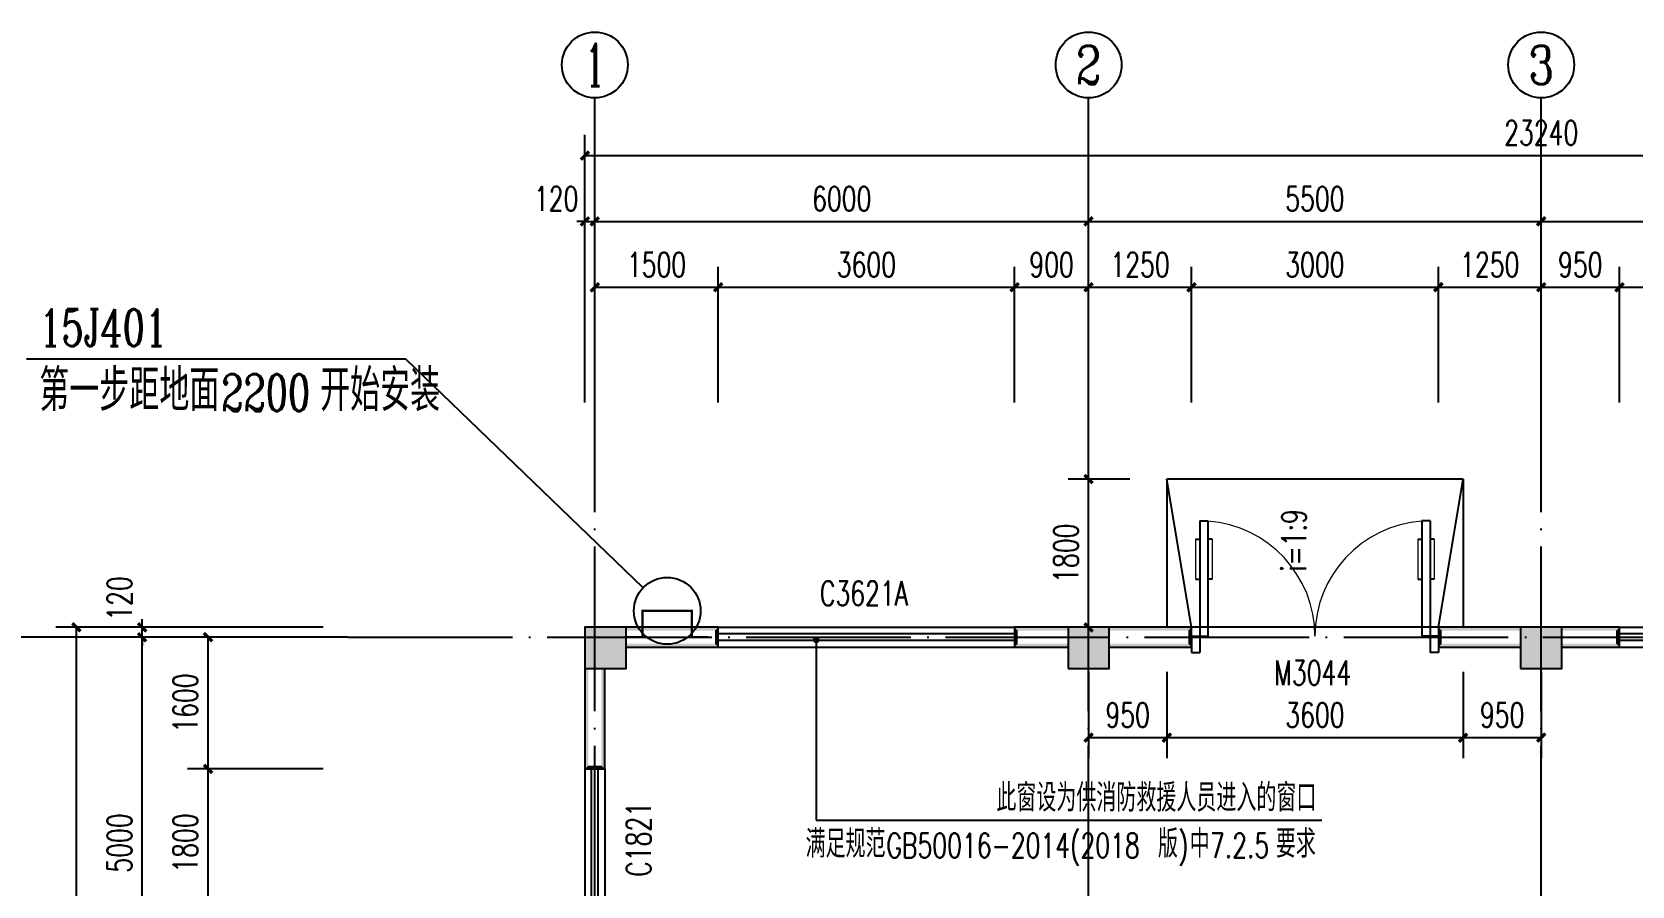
# Model space of a CAD drawing. Extents: x 1885024 to 2490229, y 18495599 to 18794495.
# Drawn here: x 2441440 to 2460882, y 18685860 to 18696231 of the extents above; entities that cross this region are included whole.
import ezdxf
from ezdxf.enums import TextEntityAlignment as Align

# ---------------------------------------------------------------- set-up
doc = ezdxf.new("R2010")
doc.units = 0
doc.header["$LTSCALE"] = 1000
doc.header["$MEASUREMENT"] = 0
doc.linetypes.add('DOTE', pattern=[2.4200000000000004, 2, -0.2, 0.02, -0.2])
doc.layers.get('Defpoints').update_dxf_attribs({"color": 250})
for name, color, linetype in [('AXIS_TEXT', 7, 'Continuous'), ('AXIS_外部', 171, 'Continuous'), ('COLUMN', 2, 'Continuous'), ('DIM_IDEN', 171, 'Continuous'), ('DIM_LEAD', 145, 'Continuous'), ('DIM_SYMB', 165, 'Continuous'), ('DOTE', 1, 'DOTE'), ('GROUND', 150, 'Continuous'), ('PUB_DIM', 161, 'Continuous'), ('PUB_HATCH', 8, 'Continuous'), ('PUB_TEXT', 7, 'Continuous'), ('PUB_WALL', 9, 'Continuous'), ('WALL', 9, 'Continuous'), ('WINDOW', 140, 'Continuous'), ('WINDOW_TEXT', 7, 'Continuous')]:
    doc.layers.add(name, color=color, linetype=linetype)
doc.styles.add('_TCH_AXIS', font='COMPLEX', dxfattribs={"bigfont": 'GBCBIG'})
doc.styles.add('_TCH_DIM', font='SIMPLEX', dxfattribs={"bigfont": 'GBCBIG'})
doc.styles.add('_TCH_DIM_T3', font='SIMPLEX', dxfattribs={"width": 0.7058823529411765, "bigfont": 'GBCBIG'})
doc.styles.add('_TCH_LABEL', font='COMPLEX', dxfattribs={"bigfont": 'GBCBIG'})
doc.styles.add('_TCH_WINDOW', font='SIMPLEX', dxfattribs={"height": 3.5, "bigfont": 'GBCBIG'})
doc.styles.add('COMPLEX', font='COMPLEX')
doc.dimstyles.new('_TCH_ARCH&&100', dxfattribs={"dimtxt": 297.5, "dimasz": 100, "dimexe": 250, "dimexo": 300, "dimgap": 126.25, "dimtad": 1, "dimdec": 0, "dimzin": 0, "dimdsep": 46, "dimtxsty": '_TCH_DIM_T3', "dimblk": 'ARCHTICK', "dimcen": 0.09, "dimclrt": 7, "dimazin": 2, "dimtfac": 1, "dimtdec": 0, "dimtix": 1, "dimtmove": 2, "dimatfit": 3, "dimfxl": 0, "dimtolj": 1, "dimtzin": 0, "dimarcsym": 0})

# ---------------------------------------------------------------- blocks, each defined once
blk = doc.blocks.new('_ArchTick')
at = {"color": 0, "linetype": 'ByBlock', "const_width": 0.4}
blk.add_lwpolyline([(-0.5, -0.5), (0.5, 0.5)], dxfattribs=at)
blk = doc.blocks.new('*D62')
at = {"layer": 'Defpoints', "color": 0}
for p in [(2458829.309805613, 18688761.18195011), (2459779.309796551, 18688761.18195011), (2459779.309796551, 18687661.18195011)]:
    blk.add_point(p, dxfattribs=at)
at = {"layer": 'PUB_DIM', "color": 0, "lineweight": -2}
for p, q in [((2458829.309805613, 18688461.18195011), (2458829.309805613, 18687411.18195011)), ((2459779.309796551, 18688461.18195011), (2459779.309796551, 18687411.18195011)), ((2458829.309805613, 18687661.18195011), (2459779.309796551, 18687661.18195011))]:
    blk.add_line(p, q, dxfattribs=at)
at = {"layer": 'PUB_DIM', "color": 0, "lineweight": -2, "xscale": 100, "yscale": 100, "zscale": 100, "rotation": 180}
blk.add_blockref('_ArchTick', (2458829.309805613, 18687661.18195011), dxfattribs=at)
at = {"layer": 'PUB_DIM', "color": 0, "lineweight": -2, "xscale": 100, "yscale": 100, "zscale": 100}
blk.add_blockref('_ArchTick', (2459779.309796551, 18687661.18195011), dxfattribs=at)
at = {"layer": 'PUB_DIM', "color": 7, "insert": (2459304.309801082, 18687936.18195011), "char_height": 297.5, "attachment_point": 5, "style": '_TCH_DIM_T3'}
blk.add_mtext('\\A1;950', dxfattribs=at)
blk = doc.blocks.new('*D63')
at = {"layer": 'Defpoints', "color": 0}
for p in [(2455229.309787489, 18688761.18195011), (2458829.309805613, 18688761.18195011), (2458829.309805613, 18687661.18195011)]:
    blk.add_point(p, dxfattribs=at)
at = {"layer": 'PUB_DIM', "color": 0, "lineweight": -2}
for p, q in [((2455229.309787489, 18688461.18195011), (2455229.309787489, 18687411.18195011)), ((2458829.309805613, 18688461.18195011), (2458829.309805613, 18687411.18195011)), ((2455229.309787489, 18687661.18195011), (2458829.309805613, 18687661.18195011))]:
    blk.add_line(p, q, dxfattribs=at)
at = {"layer": 'PUB_DIM', "color": 0, "lineweight": -2, "xscale": 100, "yscale": 100, "zscale": 100, "rotation": 180}
blk.add_blockref('_ArchTick', (2455229.309787489, 18687661.18195011), dxfattribs=at)
at = {"layer": 'PUB_DIM', "color": 0, "lineweight": -2, "xscale": 100, "yscale": 100, "zscale": 100}
blk.add_blockref('_ArchTick', (2458829.309805613, 18687661.18195011), dxfattribs=at)
at = {"layer": 'PUB_DIM', "color": 7, "insert": (2457029.309796551, 18687936.18195011), "char_height": 297.5, "attachment_point": 5, "style": '_TCH_DIM_T3'}
blk.add_mtext('\\A1;3600', dxfattribs=at)
blk = doc.blocks.new('*D64')
at = {"layer": 'Defpoints', "color": 0}
for p in [(2454279.309796551, 18688761.18195011), (2455229.309787489, 18688761.18195011), (2455229.309787489, 18687661.18195011)]:
    blk.add_point(p, dxfattribs=at)
at = {"layer": 'PUB_DIM', "color": 0, "lineweight": -2}
for p, q in [((2454279.309796551, 18688461.18195011), (2454279.309796551, 18687411.18195011)), ((2455229.309787489, 18688461.18195011), (2455229.309787489, 18687411.18195011)), ((2454279.309796551, 18687661.18195011), (2455229.309787489, 18687661.18195011))]:
    blk.add_line(p, q, dxfattribs=at)
at = {"layer": 'PUB_DIM', "color": 0, "lineweight": -2, "xscale": 100, "yscale": 100, "zscale": 100, "rotation": 180}
blk.add_blockref('_ArchTick', (2454279.309796551, 18687661.18195011), dxfattribs=at)
at = {"layer": 'PUB_DIM', "color": 0, "lineweight": -2, "xscale": 100, "yscale": 100, "zscale": 100}
blk.add_blockref('_ArchTick', (2455229.309787489, 18687661.18195011), dxfattribs=at)
at = {"layer": 'PUB_DIM', "color": 7, "insert": (2454754.30979202, 18687936.18195011), "char_height": 297.5, "attachment_point": 5, "style": '_TCH_DIM_T3'}
blk.add_mtext('\\A1;950', dxfattribs=at)
blk = doc.blocks.new('*D69')
at = {"layer": 'Defpoints', "color": 0}
for p in [(2454279.309796551, 18690801.18194347), (2455079.309796551, 18690801.18194347), (2455079.309796551, 18689001.18194487)]:
    blk.add_point(p, dxfattribs=at)
at = {"layer": 'PUB_DIM', "color": 0, "lineweight": -2}
for p, q in [((2454779.309796551, 18690801.18194347), (2454029.309796551, 18690801.18194347)), ((2454279.309796551, 18689001.18194487), (2454279.309796551, 18690801.18194347)), ((2454779.309796551, 18689001.18194487), (2454029.309796551, 18689001.18194487))]:
    blk.add_line(p, q, dxfattribs=at)
at = {"layer": 'PUB_DIM', "color": 0, "lineweight": -2, "xscale": 100, "yscale": 100, "zscale": 100}
for p, rotation in [((2454279.309796551, 18690801.18194347), 90), ((2454279.309796551, 18689001.18194487), 270)]:
    blk.add_blockref('_ArchTick', p, dxfattribs=dict(at, rotation=rotation))
at = {"layer": 'PUB_DIM', "color": 7, "insert": (2454004.309796548, 18689901.18194417), "char_height": 297.5, "attachment_point": 5, "rotation": 90, "style": '_TCH_DIM_T3'}
blk.add_mtext('\\A1;1800', dxfattribs=at)
blk = doc.blocks.new('*D83')
at = {"layer": 'Defpoints', "color": 0}
for p in [(2443579.309796551, 18688881.18194378), (2445279.309796553, 18688881.18194378), (2445279.309796553, 18687281.1819535)]:
    blk.add_point(p, dxfattribs=at)
at = {"layer": 'PUB_DIM', "color": 0, "lineweight": -2}
for p, q in [((2444979.309796553, 18688881.18194378), (2443329.309796551, 18688881.18194378)), ((2443579.309796551, 18687281.1819535), (2443579.309796551, 18688881.18194378)), ((2444979.309796553, 18687281.1819535), (2443329.309796551, 18687281.1819535))]:
    blk.add_line(p, q, dxfattribs=at)
at = {"layer": 'PUB_DIM', "color": 0, "lineweight": -2, "xscale": 100, "yscale": 100, "zscale": 100}
for p, rotation in [((2443579.309796551, 18688881.18194378), 90), ((2443579.309796551, 18687281.1819535), 270)]:
    blk.add_blockref('_ArchTick', p, dxfattribs=dict(at, rotation=rotation))
at = {"layer": 'PUB_DIM', "color": 7, "insert": (2443304.309796548, 18688081.18194864), "char_height": 297.5, "attachment_point": 5, "rotation": 90, "style": '_TCH_DIM_T3'}
blk.add_mtext('\\A1;1600', dxfattribs=at)
blk = doc.blocks.new('*D84')
at = {"layer": 'Defpoints', "color": 0}
for p in [(2443579.309796551, 18687281.1819535), (2445279.309796553, 18687281.1819535), (2445279.309796553, 18685481.1819535)]:
    blk.add_point(p, dxfattribs=at)
at = {"layer": 'PUB_DIM', "color": 0, "lineweight": -2}
for p, q in [((2444979.309796553, 18687281.1819535), (2443329.309796551, 18687281.1819535)), ((2443579.309796551, 18685481.1819535), (2443579.309796551, 18687281.1819535)), ((2444979.309796553, 18685481.1819535), (2443329.309796551, 18685481.1819535))]:
    blk.add_line(p, q, dxfattribs=at)
at = {"layer": 'PUB_DIM', "color": 0, "lineweight": -2, "xscale": 100, "yscale": 100, "zscale": 100}
for p, rotation in [((2443579.309796551, 18687281.1819535), 90), ((2443579.309796551, 18685481.1819535), 270)]:
    blk.add_blockref('_ArchTick', p, dxfattribs=dict(at, rotation=rotation))
at = {"layer": 'PUB_DIM', "color": 7, "insert": (2443304.309796548, 18686381.1819535), "char_height": 297.5, "attachment_point": 5, "rotation": 90, "style": '_TCH_DIM_T3'}
blk.add_mtext('\\A1;1800', dxfattribs=at)
blk = doc.blocks.new('*D93')
at = {"layer": 'Defpoints', "color": 0}
for p in [(2464329.309796553, 18693131.18194377), (2460729.309796549, 18691431.18194377), (2464329.309796553, 18691431.18194377)]:
    blk.add_point(p, dxfattribs=at)
at = {"layer": 'PUB_DIM', "color": 0, "lineweight": -2}
for p, q in [((2460729.309796549, 18691731.18194377), (2460729.309796549, 18693381.18194377)), ((2464329.309796553, 18691731.18194377), (2464329.309796553, 18693381.18194377)), ((2460729.309796549, 18693131.18194377), (2464329.309796553, 18693131.18194377))]:
    blk.add_line(p, q, dxfattribs=at)
at = {"layer": 'PUB_DIM', "color": 0, "lineweight": -2, "xscale": 100, "yscale": 100, "zscale": 100, "rotation": 180}
blk.add_blockref('_ArchTick', (2460729.309796549, 18693131.18194377), dxfattribs=at)
at = {"layer": 'PUB_DIM', "color": 0, "lineweight": -2, "xscale": 100, "yscale": 100, "zscale": 100}
blk.add_blockref('_ArchTick', (2464329.309796553, 18693131.18194377), dxfattribs=at)
at = {"layer": 'PUB_DIM', "color": 7, "insert": (2462529.309796551, 18693406.18194377), "char_height": 297.5, "attachment_point": 5, "style": '_TCH_DIM_T3'}
blk.add_mtext('\\A1;3600', dxfattribs=at)
blk = doc.blocks.new('*D94')
at = {"layer": 'Defpoints', "color": 0}
for p in [(2460729.309796549, 18693131.18194377), (2459779.309796551, 18691431.18194377), (2460729.309796549, 18691431.18194377)]:
    blk.add_point(p, dxfattribs=at)
at = {"layer": 'PUB_DIM', "color": 0, "lineweight": -2}
for p, q in [((2459779.309796551, 18691731.18194377), (2459779.309796551, 18693381.18194377)), ((2460729.309796549, 18691731.18194377), (2460729.309796549, 18693381.18194377)), ((2459779.309796551, 18693131.18194377), (2460729.309796549, 18693131.18194377))]:
    blk.add_line(p, q, dxfattribs=at)
at = {"layer": 'PUB_DIM', "color": 0, "lineweight": -2, "xscale": 100, "yscale": 100, "zscale": 100, "rotation": 180}
blk.add_blockref('_ArchTick', (2459779.309796551, 18693131.18194377), dxfattribs=at)
at = {"layer": 'PUB_DIM', "color": 0, "lineweight": -2, "xscale": 100, "yscale": 100, "zscale": 100}
blk.add_blockref('_ArchTick', (2460729.309796549, 18693131.18194377), dxfattribs=at)
at = {"layer": 'PUB_DIM', "color": 7, "insert": (2460254.30979655, 18693406.18194377), "char_height": 297.5, "attachment_point": 5, "style": '_TCH_DIM_T3'}
blk.add_mtext('\\A1;950', dxfattribs=at)
blk = doc.blocks.new('*D95')
at = {"layer": 'Defpoints', "color": 0}
for p in [(2459779.309796551, 18693131.18194377), (2458529.30978623, 18691431.18194377), (2459779.309796551, 18691431.18194377)]:
    blk.add_point(p, dxfattribs=at)
at = {"layer": 'PUB_DIM', "color": 0, "lineweight": -2}
for p, q in [((2458529.30978623, 18691731.18194377), (2458529.30978623, 18693381.18194377)), ((2459779.309796551, 18691731.18194377), (2459779.309796551, 18693381.18194377)), ((2458529.30978623, 18693131.18194377), (2459779.309796551, 18693131.18194377))]:
    blk.add_line(p, q, dxfattribs=at)
at = {"layer": 'PUB_DIM', "color": 0, "lineweight": -2, "xscale": 100, "yscale": 100, "zscale": 100, "rotation": 180}
blk.add_blockref('_ArchTick', (2458529.30978623, 18693131.18194377), dxfattribs=at)
at = {"layer": 'PUB_DIM', "color": 0, "lineweight": -2, "xscale": 100, "yscale": 100, "zscale": 100}
blk.add_blockref('_ArchTick', (2459779.309796551, 18693131.18194377), dxfattribs=at)
at = {"layer": 'PUB_DIM', "color": 7, "insert": (2459154.309791391, 18693406.18194377), "char_height": 297.5, "attachment_point": 5, "style": '_TCH_DIM_T3'}
blk.add_mtext('\\A1;1250', dxfattribs=at)
blk = doc.blocks.new('*D96')
at = {"layer": 'Defpoints', "color": 0}
for p in [(2458529.30978623, 18693131.18194377), (2455529.30978623, 18691431.18194377), (2458529.30978623, 18691431.18194377)]:
    blk.add_point(p, dxfattribs=at)
at = {"layer": 'PUB_DIM', "color": 0, "lineweight": -2}
for p, q in [((2455529.30978623, 18691731.18194377), (2455529.30978623, 18693381.18194377)), ((2458529.30978623, 18691731.18194377), (2458529.30978623, 18693381.18194377)), ((2455529.30978623, 18693131.18194377), (2458529.30978623, 18693131.18194377))]:
    blk.add_line(p, q, dxfattribs=at)
at = {"layer": 'PUB_DIM', "color": 0, "lineweight": -2, "xscale": 100, "yscale": 100, "zscale": 100, "rotation": 180}
blk.add_blockref('_ArchTick', (2455529.30978623, 18693131.18194377), dxfattribs=at)
at = {"layer": 'PUB_DIM', "color": 0, "lineweight": -2, "xscale": 100, "yscale": 100, "zscale": 100}
blk.add_blockref('_ArchTick', (2458529.30978623, 18693131.18194377), dxfattribs=at)
at = {"layer": 'PUB_DIM', "color": 7, "insert": (2457029.30978623, 18693406.18194377), "char_height": 297.5, "attachment_point": 5, "style": '_TCH_DIM_T3'}
blk.add_mtext('\\A1;3000', dxfattribs=at)
blk = doc.blocks.new('*D97')
at = {"layer": 'Defpoints', "color": 0}
for p in [(2455529.30978623, 18693131.18194377), (2454279.309796551, 18691431.18194377), (2455529.30978623, 18691431.18194377)]:
    blk.add_point(p, dxfattribs=at)
at = {"layer": 'PUB_DIM', "color": 0, "lineweight": -2}
for p, q in [((2454279.309796551, 18691731.18194377), (2454279.309796551, 18693381.18194377)), ((2455529.30978623, 18691731.18194377), (2455529.30978623, 18693381.18194377)), ((2454279.309796551, 18693131.18194377), (2455529.30978623, 18693131.18194377))]:
    blk.add_line(p, q, dxfattribs=at)
at = {"layer": 'PUB_DIM', "color": 0, "lineweight": -2, "xscale": 100, "yscale": 100, "zscale": 100, "rotation": 180}
blk.add_blockref('_ArchTick', (2454279.309796551, 18693131.18194377), dxfattribs=at)
at = {"layer": 'PUB_DIM', "color": 0, "lineweight": -2, "xscale": 100, "yscale": 100, "zscale": 100}
blk.add_blockref('_ArchTick', (2455529.30978623, 18693131.18194377), dxfattribs=at)
at = {"layer": 'PUB_DIM', "color": 7, "insert": (2454904.309791391, 18693406.18194377), "char_height": 297.5, "attachment_point": 5, "style": '_TCH_DIM_T3'}
blk.add_mtext('\\A1;1250', dxfattribs=at)
blk = doc.blocks.new('*D98')
at = {"layer": 'Defpoints', "color": 0}
for p in [(2454279.309796551, 18693131.18194377), (2453379.309796555, 18691431.18194377), (2454279.309796551, 18691431.18194377)]:
    blk.add_point(p, dxfattribs=at)
at = {"layer": 'PUB_DIM', "color": 0, "lineweight": -2}
for p, q in [((2453379.309796555, 18691731.18194377), (2453379.309796555, 18693381.18194377)), ((2454279.309796551, 18691731.18194377), (2454279.309796551, 18693381.18194377)), ((2453379.309796555, 18693131.18194377), (2454279.309796551, 18693131.18194377))]:
    blk.add_line(p, q, dxfattribs=at)
at = {"layer": 'PUB_DIM', "color": 0, "lineweight": -2, "xscale": 100, "yscale": 100, "zscale": 100, "rotation": 180}
blk.add_blockref('_ArchTick', (2453379.309796555, 18693131.18194377), dxfattribs=at)
at = {"layer": 'PUB_DIM', "color": 0, "lineweight": -2, "xscale": 100, "yscale": 100, "zscale": 100}
blk.add_blockref('_ArchTick', (2454279.309796551, 18693131.18194377), dxfattribs=at)
at = {"layer": 'PUB_DIM', "color": 7, "insert": (2453829.309796553, 18693406.18194377), "char_height": 297.5, "attachment_point": 5, "style": '_TCH_DIM_T3'}
blk.add_mtext('\\A1;900', dxfattribs=at)
blk = doc.blocks.new('*D99')
at = {"layer": 'Defpoints', "color": 0}
for p in [(2453379.309796555, 18693131.18194377), (2449779.309796551, 18691431.18194377), (2453379.309796555, 18691431.18194377)]:
    blk.add_point(p, dxfattribs=at)
at = {"layer": 'PUB_DIM', "color": 0, "lineweight": -2}
for p, q in [((2449779.309796551, 18691731.18194377), (2449779.309796551, 18693381.18194377)), ((2453379.309796555, 18691731.18194377), (2453379.309796555, 18693381.18194377)), ((2449779.309796551, 18693131.18194377), (2453379.309796555, 18693131.18194377))]:
    blk.add_line(p, q, dxfattribs=at)
at = {"layer": 'PUB_DIM', "color": 0, "lineweight": -2, "xscale": 100, "yscale": 100, "zscale": 100, "rotation": 180}
blk.add_blockref('_ArchTick', (2449779.309796551, 18693131.18194377), dxfattribs=at)
at = {"layer": 'PUB_DIM', "color": 0, "lineweight": -2, "xscale": 100, "yscale": 100, "zscale": 100}
blk.add_blockref('_ArchTick', (2453379.309796555, 18693131.18194377), dxfattribs=at)
at = {"layer": 'PUB_DIM', "color": 7, "insert": (2451579.309796553, 18693406.18194377), "char_height": 297.5, "attachment_point": 5, "style": '_TCH_DIM_T3'}
blk.add_mtext('\\A1;3600', dxfattribs=at)
blk = doc.blocks.new('*D100')
at = {"layer": 'Defpoints', "color": 0}
for p in [(2449779.309796551, 18693131.18194377), (2448279.309796552, 18691431.18194377), (2449779.309796551, 18691431.18194377)]:
    blk.add_point(p, dxfattribs=at)
at = {"layer": 'PUB_DIM', "color": 0, "lineweight": -2}
for p, q in [((2448279.309796552, 18691731.18194377), (2448279.309796552, 18693381.18194377)), ((2449779.309796551, 18691731.18194377), (2449779.309796551, 18693381.18194377)), ((2448279.309796552, 18693131.18194377), (2449779.309796551, 18693131.18194377))]:
    blk.add_line(p, q, dxfattribs=at)
at = {"layer": 'PUB_DIM', "color": 0, "lineweight": -2, "xscale": 100, "yscale": 100, "zscale": 100, "rotation": 180}
blk.add_blockref('_ArchTick', (2448279.309796552, 18693131.18194377), dxfattribs=at)
at = {"layer": 'PUB_DIM', "color": 0, "lineweight": -2, "xscale": 100, "yscale": 100, "zscale": 100}
blk.add_blockref('_ArchTick', (2449779.309796551, 18693131.18194377), dxfattribs=at)
at = {"layer": 'PUB_DIM', "color": 7, "insert": (2449029.309796551, 18693406.18194377), "char_height": 297.5, "attachment_point": 5, "style": '_TCH_DIM_T3'}
blk.add_mtext('\\A1;1500', dxfattribs=at)
blk = doc.blocks.new('*D166')
at = {"layer": 'AXIS_外部', "color": 0, "lineweight": -2}
for p, q in [((2444979.309796551, 18688881.18194378), (2442529.309796551, 18688881.18194378)), ((2442779.309796551, 18683881.18194378), (2442779.309796551, 18688881.18194378)), ((2444979.309796551, 18683881.18194378), (2442529.309796551, 18683881.18194378))]:
    blk.add_line(p, q, dxfattribs=at)
at = {"layer": 'Defpoints', "color": 0}
for p in [(2442779.309796551, 18688881.18194378), (2445279.309796551, 18688881.18194378), (2445279.309796551, 18683881.18194378)]:
    blk.add_point(p, dxfattribs=at)
at = {"layer": 'AXIS_外部', "color": 0, "lineweight": -2, "xscale": 100, "yscale": 100, "zscale": 100}
for p, rotation in [((2442779.309796551, 18688881.18194378), 90), ((2442779.309796551, 18683881.18194378), 270)]:
    blk.add_blockref('_ArchTick', p, dxfattribs=dict(at, rotation=rotation))
at = {"layer": 'AXIS_外部', "color": 7, "insert": (2442504.309796548, 18686381.18194378), "char_height": 297.5, "attachment_point": 5, "rotation": 90, "style": '_TCH_DIM_T3'}
blk.add_mtext('\\A1;5000', dxfattribs=at)
blk = doc.blocks.new('*D167')
at = {"layer": 'AXIS_外部', "color": 0, "lineweight": -2}
for p, q in [((2442779.309796551, 18689001.18194373), (2442779.309796551, 18689101.18194373)), ((2444979.309796551, 18689001.18194373), (2442529.309796551, 18689001.18194373)), ((2442779.309796551, 18688881.18194378), (2442779.309796551, 18689001.18194373)), ((2444979.309796551, 18688881.18194378), (2442529.309796551, 18688881.18194378)), ((2442779.309796551, 18688881.18194378), (2442779.309796551, 18688781.18194378))]:
    blk.add_line(p, q, dxfattribs=at)
at = {"layer": 'Defpoints', "color": 0}
for p in [(2442779.309796551, 18689001.18194373), (2445279.309796551, 18689001.18194373), (2445279.309796551, 18688881.18194378)]:
    blk.add_point(p, dxfattribs=at)
at = {"layer": 'AXIS_外部', "color": 0, "lineweight": -2, "xscale": 100, "yscale": 100, "zscale": 100}
for p, rotation in [((2442779.309796551, 18689001.18194373), 270), ((2442779.309796551, 18688881.18194378), 90)]:
    blk.add_blockref('_ArchTick', p, dxfattribs=dict(at, rotation=rotation))
at = {"layer": 'AXIS_外部', "color": 7, "insert": (2442504.309796551, 18689351.18194373), "char_height": 297.5, "attachment_point": 5, "rotation": 90, "style": '_TCH_DIM_T3'}
blk.add_mtext('\\A1;120', dxfattribs=at)
blk = doc.blocks.new('*D168')
at = {"layer": 'AXIS_外部', "color": 0, "lineweight": -2}
for p, q in [((2444979.309796551, 18689001.18194378), (2441729.309796551, 18689001.18194378)), ((2441979.309796551, 18678761.18194378), (2441979.309796551, 18689001.18194378)), ((2444979.309796551, 18678761.18194378), (2441729.309796551, 18678761.18194378))]:
    blk.add_line(p, q, dxfattribs=at)
at = {"layer": 'Defpoints', "color": 0}
for p in [(2441979.309796551, 18689001.18194378), (2445279.309796551, 18689001.18194378), (2445279.309796551, 18678761.18194378)]:
    blk.add_point(p, dxfattribs=at)
at = {"layer": 'AXIS_外部', "color": 0, "lineweight": -2, "xscale": 100, "yscale": 100, "zscale": 100}
for p, rotation in [((2441979.309796551, 18689001.18194378), 90), ((2441979.309796551, 18678761.18194378), 270)]:
    blk.add_blockref('_ArchTick', p, dxfattribs=dict(at, rotation=rotation))
at = {"layer": 'AXIS_外部', "color": 7, "insert": (2441704.309796548, 18683881.18194378), "char_height": 297.5, "attachment_point": 5, "rotation": 90, "style": '_TCH_DIM_T3'}
blk.add_mtext('\\A1;10240', dxfattribs=at)
blk = doc.blocks.new('*D176')
at = {"layer": 'AXIS_外部', "color": 0, "lineweight": -2}
for p, q in [((2448159.309796551, 18691731.18194378), (2448159.309796551, 18694181.18194378)), ((2448279.309796551, 18691731.18194378), (2448279.309796551, 18694181.18194378)), ((2448159.309796551, 18693931.18194378), (2448059.309796551, 18693931.18194378)), ((2448159.309796551, 18693931.18194378), (2448279.309796551, 18693931.18194378)), ((2448279.309796551, 18693931.18194378), (2448379.309796551, 18693931.18194378))]:
    blk.add_line(p, q, dxfattribs=at)
at = {"layer": 'Defpoints', "color": 0}
for p in [(2448279.309796551, 18693931.18194378), (2448159.309796551, 18691431.18194378), (2448279.309796551, 18691431.18194378)]:
    blk.add_point(p, dxfattribs=at)
at = {"layer": 'AXIS_外部', "color": 0, "lineweight": -2, "xscale": 100, "yscale": 100, "zscale": 100}
blk.add_blockref('_ArchTick', (2448159.309796551, 18693931.18194378), dxfattribs=at)
at = {"layer": 'AXIS_外部', "color": 0, "lineweight": -2, "xscale": 100, "yscale": 100, "zscale": 100, "rotation": 180}
blk.add_blockref('_ArchTick', (2448279.309796551, 18693931.18194378), dxfattribs=at)
at = {"layer": 'AXIS_外部', "color": 7, "insert": (2447809.309796551, 18694206.18194378), "char_height": 297.5, "attachment_point": 5, "style": '_TCH_DIM_T3'}
blk.add_mtext('\\A1;120', dxfattribs=at)
blk = doc.blocks.new('*D177')
at = {"layer": 'AXIS_外部', "color": 0, "lineweight": -2}
for p, q in [((2448279.309796551, 18691731.18194378), (2448279.309796551, 18694181.18194378)), ((2454279.309796551, 18691731.18194378), (2454279.309796551, 18694181.18194378)), ((2448279.309796551, 18693931.18194378), (2454279.309796551, 18693931.18194378))]:
    blk.add_line(p, q, dxfattribs=at)
at = {"layer": 'Defpoints', "color": 0}
for p in [(2454279.309796551, 18693931.18194378), (2448279.309796551, 18691431.18194378), (2454279.309796551, 18691431.18194378)]:
    blk.add_point(p, dxfattribs=at)
at = {"layer": 'AXIS_外部', "color": 0, "lineweight": -2, "xscale": 100, "yscale": 100, "zscale": 100, "rotation": 180}
blk.add_blockref('_ArchTick', (2448279.309796551, 18693931.18194378), dxfattribs=at)
at = {"layer": 'AXIS_外部', "color": 0, "lineweight": -2, "xscale": 100, "yscale": 100, "zscale": 100}
blk.add_blockref('_ArchTick', (2454279.309796551, 18693931.18194378), dxfattribs=at)
at = {"layer": 'AXIS_外部', "color": 7, "insert": (2451279.309796551, 18694206.18194378), "char_height": 297.5, "attachment_point": 5, "style": '_TCH_DIM_T3'}
blk.add_mtext('\\A1;6000', dxfattribs=at)
blk = doc.blocks.new('*D178')
at = {"layer": 'AXIS_外部', "color": 0, "lineweight": -2}
for p, q in [((2454279.309796551, 18691731.18194378), (2454279.309796551, 18694181.18194378)), ((2459779.309796551, 18691731.18194378), (2459779.309796551, 18694181.18194378)), ((2454279.309796551, 18693931.18194378), (2459779.309796551, 18693931.18194378))]:
    blk.add_line(p, q, dxfattribs=at)
at = {"layer": 'Defpoints', "color": 0}
for p in [(2459779.309796551, 18693931.18194378), (2454279.309796551, 18691431.18194378), (2459779.309796551, 18691431.18194378)]:
    blk.add_point(p, dxfattribs=at)
at = {"layer": 'AXIS_外部', "color": 0, "lineweight": -2, "xscale": 100, "yscale": 100, "zscale": 100, "rotation": 180}
blk.add_blockref('_ArchTick', (2454279.309796551, 18693931.18194378), dxfattribs=at)
at = {"layer": 'AXIS_外部', "color": 0, "lineweight": -2, "xscale": 100, "yscale": 100, "zscale": 100}
blk.add_blockref('_ArchTick', (2459779.309796551, 18693931.18194378), dxfattribs=at)
at = {"layer": 'AXIS_外部', "color": 7, "insert": (2457029.309796551, 18694206.18194378), "char_height": 297.5, "attachment_point": 5, "style": '_TCH_DIM_T3'}
blk.add_mtext('\\A1;5500', dxfattribs=at)
blk = doc.blocks.new('*D179')
at = {"layer": 'AXIS_外部', "color": 0, "lineweight": -2}
for p, q in [((2459779.309796551, 18691731.18194378), (2459779.309796551, 18694181.18194378)), ((2465279.309796551, 18691731.18194378), (2465279.309796551, 18694181.18194378)), ((2459779.309796551, 18693931.18194378), (2465279.309796551, 18693931.18194378))]:
    blk.add_line(p, q, dxfattribs=at)
at = {"layer": 'Defpoints', "color": 0}
for p in [(2465279.309796551, 18693931.18194378), (2459779.309796551, 18691431.18194378), (2465279.309796551, 18691431.18194378)]:
    blk.add_point(p, dxfattribs=at)
at = {"layer": 'AXIS_外部', "color": 0, "lineweight": -2, "xscale": 100, "yscale": 100, "zscale": 100, "rotation": 180}
blk.add_blockref('_ArchTick', (2459779.309796551, 18693931.18194378), dxfattribs=at)
at = {"layer": 'AXIS_外部', "color": 0, "lineweight": -2, "xscale": 100, "yscale": 100, "zscale": 100}
blk.add_blockref('_ArchTick', (2465279.309796551, 18693931.18194378), dxfattribs=at)
at = {"layer": 'AXIS_外部', "color": 7, "insert": (2462529.309796551, 18694206.18194378), "char_height": 297.5, "attachment_point": 5, "style": '_TCH_DIM_T3'}
blk.add_mtext('\\A1;5500', dxfattribs=at)
blk = doc.blocks.new('*D182')
at = {"layer": 'AXIS_外部', "color": 0, "lineweight": -2}
for p, q in [((2448159.309796551, 18691731.18194378), (2448159.309796551, 18694981.18194378)), ((2471399.309796551, 18691731.18194378), (2471399.309796551, 18694981.18194378)), ((2448159.309796551, 18694731.18194378), (2471399.309796551, 18694731.18194378))]:
    blk.add_line(p, q, dxfattribs=at)
at = {"layer": 'Defpoints', "color": 0}
for p in [(2471399.309796551, 18694731.18194378), (2448159.309796551, 18691431.18194378), (2471399.309796551, 18691431.18194378)]:
    blk.add_point(p, dxfattribs=at)
at = {"layer": 'AXIS_外部', "color": 0, "lineweight": -2, "xscale": 100, "yscale": 100, "zscale": 100, "rotation": 180}
blk.add_blockref('_ArchTick', (2448159.309796551, 18694731.18194378), dxfattribs=at)
at = {"layer": 'AXIS_外部', "color": 0, "lineweight": -2, "xscale": 100, "yscale": 100, "zscale": 100}
blk.add_blockref('_ArchTick', (2471399.309796551, 18694731.18194378), dxfattribs=at)
at = {"layer": 'AXIS_外部', "color": 7, "insert": (2459779.309796551, 18695006.18194378), "char_height": 297.5, "attachment_point": 5, "style": '_TCH_DIM_T3'}
blk.add_mtext('\\A1;23240', dxfattribs=at)
blk = doc.blocks.new('$WINLIB2D$00000001')
for p, q in [((-0.5, 0.5), (0.5, 0.5)), ((-0.5, 0.5), (-0.4999999999999999, -0.5)), ((0.5, -0.5), (0.5, 0.5)), ((0.5, 0.1666666666666666), (-0.5, 0.1666666666666666)), ((0.5, -0.1666666666666667), (-0.5, -0.1666666666666667)), ((-0.4999999999999999, -0.5), (0.5, -0.5))]:
    blk.add_line(p, q)
blk = doc.blocks.new('$DorLib2D$00000011')
for p, q in [((-0.4666666602065375, 0.4708801651422996), (-0.46666666020654, -0.06245316819156697)), ((-0.4666666602065375, 0.4708801651422996), (-0.4333333268731733, 0.4708801651422999)), ((-0.4333333268731733, 0.4708801651422999), (-0.4333333268731709, 0.004213498475166344)), ((0.4333333397943598, 0.4708801651422999), (0.4333333397943574, 0.004213498475166344)), ((0.4666666731277241, 0.4708801651422996), (0.4333333397943598, 0.4708801651422999)), ((0.4666666731277241, 0.4708801651422996), (0.4666666731277265, -0.06245316819156697)), ((-0.4833333268732257, 0.3962051976975873), (-0.466666660206538, 0.3962051976975872)), ((-0.41666666020649, 0.3962051976975873), (-0.4333333268731729, 0.3962051976975873)), ((0.4166666731276766, 0.3962051976975873), (0.4333333397943595, 0.3962051976975873)), ((0.4833333397944098, 0.3962051976975873), (0.4666666731277244, 0.3962051976975872)), ((-0.4833333268732233, 0.2345635206386193), (-0.4666666602065386, 0.2345635206386192)), ((-0.41666666020649, 0.2345635206386193), (-0.4333333268731721, 0.2345635206386192)), ((0.4166666731276741, 0.2345635206386193), (0.4333333397943586, 0.2345635206386192)), ((0.4833333397944074, 0.2345635206386193), (0.4666666731277251, 0.2345635206386192)), ((-0.4999999935399067, 0.004213498475166344), (-0.4333333268731709, 0.004213498475166344)), ((-0.4999999935399042, 0.004213498475176044), (-0.4999999935399067, -0.06245316819156697)), ((0.5000000064610932, 0.004213498475166344), (0.4333333397943574, 0.004213498475166344)), ((0.5000000064610907, 0.004213498475176044), (0.5000000064610932, -0.06245316819156697)), ((-0.4999999935399067, -0.06245316819156697), (-0.46666666020654, -0.06245316819156697)), ((0.5000000064610932, -0.06245316819156697), (0.4666666731277265, -0.06245316819156697))]:
    blk.add_line(p, q)
at = {"lineweight": 13}
for p, q in [((-0.4833333268732257, 0.3962051976975873), (-0.4833333268732233, 0.2345635206386193)), ((-0.41666666020649, 0.3962051976975873), (-0.41666666020649, 0.2345635206386193)), ((0.4166666731276766, 0.3962051976975873), (0.4166666731276741, 0.2345635206386193)), ((0.4833333397944098, 0.3962051976975873), (0.4833333397944074, 0.2345635206386193))]:
    blk.add_line(p, q, dxfattribs=at)
for centre, start, end in [((-0.46666666020654, 0.004213498475166344), 0, 85.90395624184767), ((0.4666666731277265, 0.004213498475166344), 94.09604375815232, 180)]:
    blk.add_arc(centre, 0.4666666666671332, start, end, dxfattribs=at)
blk = doc.blocks.new('_AXISO')
blk.add_circle((0, 0), 0.5)
at = {"layer": 'AXIS_TEXT', "style": 'COMPLEX', "width": 1.041666666666667}
blk.add_attdef('A', text='', height=0.56, dxfattribs=at).set_placement((-0.25, -0.28), (0.25, -0.28), align=Align.FIT)
blk = doc.blocks.new('_FZH')
blk.add_lwpolyline([(-0.5, -0.5), (0.5, -0.5), (0.5, 0.5), (-0.5, 0.5)], close=True)
at = {"layer": 'PUB_HATCH'}
blk.add_solid([(-0.5, -0.5), (0.5, -0.5), (-0.5, 0.5), (0.5, 0.5)], dxfattribs=at)

msp = doc.modelspace()

# ---------------------------------------------------------------- hatches: boundary and pattern name
at = {"layer": 'PUB_WALL'}
for color, points in [(2, [(2448659.309796551, 18689001.18194373), (2448159.309796551, 18689001.18194373), (2448199.309796551, 18688961.18194373), (2448619.309796551, 18688961.18194373)]), (2, [(2448159.309796551, 18689001.18194373), (2448159.309796551, 18688501.18194373), (2448199.309796551, 18688541.18194373), (2448199.309796551, 18688961.18194373)]), (2, [(2448659.309796551, 18688501.18194373), (2448659.309796551, 18689001.18194373), (2448619.309796551, 18688961.18194373), (2448619.309796551, 18688541.18194373)]), (256, [(2448659.309796551, 18689001.18194373), (2448659.309796551, 18688961.18194342), (2449739.30977903, 18688961.18194156), (2449779.309798177, 18689001.18194377)]), (256, [(2449779.309798177, 18688761.18194453), (2449779.309798177, 18689001.18194377), (2449739.30977903, 18688961.18194156), (2449739.30977903, 18688801.18194123)]), (256, [(2454029.309796551, 18688961.1819437), (2454029.309796551, 18689001.18194371), (2453379.309790039, 18689001.18194352), (2453419.309790039, 18688961.18194352)]), (256, [(2453379.309790039, 18689001.18194352), (2453379.309790039, 18688761.18194426), (2453419.309790039, 18688801.18194424), (2453419.309790039, 18688961.18194352)]), (2, [(2454529.309796551, 18689001.18194373), (2454029.309796551, 18689001.18194373), (2454069.309796551, 18688961.18194373), (2454489.309796551, 18688961.18194373)]), (2, [(2454029.309796551, 18689001.18194373), (2454029.309796551, 18688501.18194373), (2454069.309796551, 18688541.18194373), (2454069.309796551, 18688961.18194373)]), (2, [(2454529.309796551, 18688501.18194373), (2454529.309796551, 18689001.18194373), (2454489.309796551, 18688961.18194373), (2454489.309796551, 18688541.18194373)]), (256, [(2454529.309796551, 18689001.18194366), (2454529.309796551, 18688961.18194326), (2455489.309765625, 18688961.18194129), (2455529.309781901, 18689001.18194318)]), (256, [(2455529.309781901, 18688761.18194318), (2455529.309781901, 18689001.18194318), (2455489.309765625, 18688961.18194129), (2455489.309765625, 18688801.18193942)]), (256, [(2459529.309796551, 18688961.18194366), (2459529.309796551, 18689001.18194366), (2458529.309790039, 18689001.18194318), (2458569.309790039, 18688961.18194318)]), (256, [(2458529.309790039, 18689001.18194318), (2458529.309790039, 18688761.18194318), (2458569.309790039, 18688801.1819432), (2458569.309790039, 18688961.18194318)]), (2, [(2460029.309796551, 18689001.18194373), (2459529.309796551, 18689001.18194373), (2459569.309796551, 18688961.18194373), (2459989.309796551, 18688961.18194373)]), (2, [(2459529.309796551, 18689001.18194373), (2459529.309796551, 18688501.18194373), (2459569.309796551, 18688541.18194373), (2459569.309796551, 18688961.18194373)]), (2, [(2460029.309796551, 18688501.18194373), (2460029.309796551, 18689001.18194373), (2459989.309796551, 18688961.18194373), (2459989.309796551, 18688541.18194373)]), (256, [(2460029.309796551, 18689001.18194373), (2460029.309796551, 18688961.18194412), (2460689.309798177, 18688961.18194502), (2460729.309798177, 18689001.1819446)]), (256, [(2460729.309798177, 18688761.1819446), (2460729.309798177, 18689001.1819446), (2460689.309798177, 18688961.18194502), (2460689.309798177, 18688801.18194529)]), (256, [(2448659.309796551, 18688801.18194358), (2448659.309796551, 18688761.18194428), (2449779.309798177, 18688761.18194453), (2449739.30977903, 18688801.18194123)]), (256, [(2454029.309796551, 18688761.18194391), (2454029.309796551, 18688801.18194391), (2453419.309790039, 18688801.18194424), (2453379.309790039, 18688761.18194426)]), (256, [(2454529.309796551, 18688801.18194288), (2454529.309796551, 18688761.18194366), (2455529.309781901, 18688761.18194318), (2455489.309765625, 18688801.18193942)]), (256, [(2459529.309796551, 18688761.18194366), (2459529.309796551, 18688801.18194366), (2458569.309790039, 18688801.1819432), (2458529.309790039, 18688761.18194318)]), (256, [(2460029.309796551, 18688801.1819442), (2460029.309796551, 18688761.18194399), (2460729.309798177, 18688761.1819446), (2460689.309798177, 18688801.18194529)]), (2, [(2448159.309796551, 18688501.18194373), (2448659.309796551, 18688501.18194373), (2448619.309796551, 18688541.18194373), (2448199.309796551, 18688541.18194373)]), (256, [(2448199.309796412, 18688501.18194373), (2448159.309796313, 18688501.18194373), (2448159.309796227, 18687281.18194173), (2448199.309796435, 18687321.18193802)]), (256, [(2448399.309795402, 18688501.18194373), (2448359.309797087, 18688501.18194373), (2448359.309798928, 18687321.18193803), (2448399.309795704, 18687281.18194173)]), (2, [(2454029.309796551, 18688501.18194373), (2454529.309796551, 18688501.18194373), (2454489.309796551, 18688541.18194373), (2454069.309796551, 18688541.18194373)]), (2, [(2459529.309796551, 18688501.18194373), (2460029.309796551, 18688501.18194373), (2459989.309796551, 18688541.18194373), (2459569.309796551, 18688541.18194373)]), (256, [(2448159.309796227, 18687281.18194173), (2448399.309795704, 18687281.18194173), (2448359.309798928, 18687321.18193803), (2448199.309796435, 18687321.18193802)])]:
    msp.add_hatch(color=color, dxfattribs=at).paths.add_polyline_path(points)

# ---------------------------------------------------------------- linework, layer by layer
at = {"const_width": 30}
msp.add_lwpolyline([(2448659.309796551, 18688881.18194378), (2448859.309796551, 18688881.18194378), (2448859.309796551, 18689201.18194378), (2449459.309796551, 18689201.18194378), (2449459.309796551, 18688881.18194378), (2449659.309796551, 18688881.18194378)], dxfattribs=at)
at = {"layer": 'AXIS_外部'}
for p, q in [((2448279.309796551, 18691431.18194378), (2448279.309796551, 18695431.18194378)), ((2454279.309796551, 18691431.18194378), (2454279.309796551, 18695431.18194378)), ((2459779.309796551, 18691431.18194378), (2459779.309796551, 18695431.18194378)), ((2445279.309796551, 18688881.18194378), (2441279.309796551, 18688881.18194378))]:
    msp.add_line(p, q, dxfattribs=at)
at = {"layer": 'DIM_IDEN'}
for p, q in [((2445982.087255029, 18692259.76619817), (2441371.883724196, 18692259.76619817)), ((2448867.430335687, 18689482.16255232), (2445982.087255029, 18692259.76619817))]:
    msp.add_line(p, q, dxfattribs=at)
msp.add_circle((2449159.309796551, 18689201.18194378), 405.1465439177118, dxfattribs=at)
at = {"layer": 'DIM_LEAD'}
for p, q in [((2450969.632060271, 18688848.40366351), (2450969.632060271, 18686658.21705672)), ((2450969.632060271, 18686658.21705672), (2457113.219664432, 18686658.21705672))]:
    msp.add_line(p, q, dxfattribs=at)
at = {"layer": 'DIM_LEAD', "const_width": 40}
msp.add_lwpolyline([(2450969.632060271, 18688868.40366351, 1), (2450969.632060271, 18688828.40366351, 1)], format="xyb", close=True, dxfattribs=at)
at = {"layer": 'DIM_SYMB'}
msp.add_lwpolyline([(2457029.30979654, 18689338.3613895, 0, 0, 0), (2457029.309796549, 18690501.18194357, 80.00000000000001, 0, 0), (2457029.309796551, 18690801.18194357, 0, 0, 0)], format="xyseb", dxfattribs=at)
at = {"layer": 'DOTE'}
for p, q in [((2448279.309796551, 18675881.18194378), (2448279.309796551, 18691881.18194378)), ((2454279.309796551, 18675881.18194378), (2454279.309796551, 18691881.18194378)), ((2459779.309796551, 18675881.18194378), (2459779.309796551, 18691881.18194378)), ((2445279.309796551, 18688881.18194378), (2474279.309796551, 18688881.18194378))]:
    msp.add_line(p, q, dxfattribs=at)
at = {"layer": 'GROUND'}
for p, q in [((2458829.309805613, 18690801.18194357), (2455229.309787489, 18690801.18194357)), ((2455229.309787489, 18690801.18194357), (2455229.309787489, 18689001.18194364)), ((2455529.309787489, 18689001.18194364), (2455229.309787489, 18690801.18194357)), ((2458529.309805613, 18689001.18194364), (2458829.309805613, 18690801.18194357)), ((2458829.309805613, 18690801.18194357), (2458829.309805613, 18689001.18194364)), ((2458829.309805613, 18689001.18194364), (2455229.309787489, 18689001.18194364))]:
    msp.add_line(p, q, dxfattribs=at)
at = {"layer": 'WALL'}
for p, q in [((2449779.309798177, 18689001.18194377), (2448659.309796875, 18689001.18194181)), ((2449779.309798177, 18688761.18194453), (2449779.309798177, 18689001.18194377)), ((2454029.309796875, 18689001.18194708), (2453379.309790039, 18689001.18194352)), ((2453379.309790039, 18689001.18194352), (2453379.309790039, 18688761.18194426)), ((2455529.309781901, 18689001.18194318), (2454529.309796875, 18689001.18194222)), ((2455529.309781901, 18688761.18194318), (2455529.309781901, 18689001.18194318)), ((2459529.309796875, 18689001.18194399), (2458529.309790039, 18689001.18194318)), ((2458529.309790039, 18689001.18194318), (2458529.309790039, 18688761.18194318)), ((2460729.309798177, 18689001.1819446), (2460029.309796875, 18689001.18194438)), ((2460729.309798177, 18688761.1819446), (2460729.309798177, 18689001.1819446)), ((2448159.309796545, 18688881.18194378), (2448159.309796545, 18688881.18194378)), ((2448344.309796548, 18688881.18194378), (2448344.309796548, 18688881.18194378)), ((2448529.309796551, 18688881.18194378), (2448529.309796551, 18688881.18194378)), ((2448659.309796875, 18688761.18194107), (2449779.309798177, 18688761.18194453)), ((2453379.309790039, 18688761.18194426), (2454029.309796875, 18688761.1819423)), ((2454529.309796875, 18688761.18193941), (2455529.309781901, 18688761.18194318)), ((2458529.309790039, 18688761.18194318), (2459529.309796875, 18688761.18194524)), ((2460029.309796875, 18688761.18194479), (2460729.309798177, 18688761.1819446)), ((2448159.309796576, 18688501.18195312), (2448159.309796227, 18687281.18194173)), ((2448399.309795704, 18687281.18194173), (2448399.309798569, 18688501.18195312)), ((2448159.309796227, 18687281.18194173), (2448399.309795704, 18687281.18194173))]:
    msp.add_line(p, q, dxfattribs=at)
at = {"layer": 'WINDOW'}
msp.add_line((2458529.30978623, 18689001.18194378), (2455529.30978623, 18689001.18194378), dxfattribs=at)

# ---------------------------------------------------------------- block references
at = {"layer": 'AXIS_外部'}
ref = msp.add_blockref('_AXISO', (2448279.309796551, 18695831.18194378), dxfattribs=dict(at, xscale=800, yscale=800, zscale=800))
ref.add_attrib('A', '1', dxfattribs={"layer": 'AXIS_TEXT', "height": 514.7212168101124, "style": '_TCH_AXIS'}).set_placement((2448169.012392949, 18695573.82133537), (2448389.607200154, 18695573.82133537), align=Align.FIT)
ref = msp.add_blockref('_AXISO', (2454279.309796551, 18695831.18194378), dxfattribs=dict(at, xscale=800, yscale=800, zscale=800))
ref.add_attrib('A', '2', dxfattribs={"layer": 'AXIS_TEXT', "height": 465.9481648291925, "style": '_TCH_AXIS'}).set_placement((2454123.993741608, 18695598.20786136), (2454434.625851494, 18695598.20786136), align=Align.FIT)
ref = msp.add_blockref('_AXISO', (2459779.309796551, 18695831.18194378), dxfattribs=dict(at, xscale=800, yscale=800, zscale=800))
ref.add_attrib('A', '3', dxfattribs={"layer": 'AXIS_TEXT', "height": 465.9481648291925, "style": '_TCH_AXIS'}).set_placement((2459623.993741608, 18695598.20786136), (2459934.625851494, 18695598.20786136), align=Align.FIT)
at = {"layer": 'COLUMN', "color": 2, "xscale": 500, "yscale": 500, "zscale": 500}
for p in [(2448409.309796551, 18688751.18194373), (2454279.309796551, 18688751.18194373), (2459779.309796551, 18688751.18194373)]:
    msp.add_blockref('_FZH', p, dxfattribs=at)
at = {"layer": 'WINDOW'}
ref = msp.add_blockref('$DorLib2D$00000011', (2457029.30978623, 18688881.18194378), dxfattribs=dict(at, xscale=-3000, yscale=-3000, zscale=-3000, rotation=180))
ref.add_attrib('A', 'M3044', (2456534.30978623, 18688299.70715096), dxfattribs={"layer": 'WINDOW_TEXT', "height": 297.5, "style": '_TCH_WINDOW', "width": 0.7058823529411765})
ref = msp.add_blockref('$WINLIB2D$00000001', (2451579.309796553, 18688881.18194378), dxfattribs=dict(at, xscale=-3600.000000003725, yscale=240, zscale=-3600.000000003725, rotation=180))
ref.add_attrib('A', 'C3621A', (2451014.309796553, 18689264.93194378), dxfattribs={"layer": 'WINDOW_TEXT', "height": 297.5, "style": '_TCH_WINDOW', "width": 0.7058823529411765})
ref = msp.add_blockref('$WINLIB2D$00000001', (2462529.309796551, 18688881.18194378), dxfattribs=dict(at, xscale=-3600.000000003725, yscale=240, zscale=-3600.000000003725, rotation=180))
ref.add_attrib('A', 'C3621A', (2461964.309796551, 18689264.93194378), dxfattribs={"layer": 'WINDOW_TEXT', "height": 297.5, "style": '_TCH_WINDOW', "width": 0.7058823529411765})
ref = msp.add_blockref('$WINLIB2D$00000001', (2448279.309796213, 18686381.18194378), dxfattribs=dict(at, xscale=-1800, yscale=240, zscale=-1800, rotation=90))
ref.add_attrib('A', 'C1821', (2448960.55979643, 18685971.18194378), dxfattribs={"layer": 'WINDOW_TEXT', "height": 297.5, "rotation": 90, "style": '_TCH_WINDOW', "width": 0.7058823529411765})

# ---------------------------------------------------------------- texts
at = {"layer": 'PUB_TEXT', "width": 0.7058823529411765}
for s, height, style, p in [('15J401', 446.25, '_TCH_LABEL', (2441529.383724196, 18692417.26619817)), ('2200', 446.25, '_TCH_LABEL', (2443741.085851856, 18691627.53215561)), ('GB50016-2014(2018', 297.5, '_TCH_DIM', (2451822.474983581, 18686203.21705672)), (')', 297.5, '_TCH_DIM', (2455368.219664432, 18686203.21705672)), ('7.2.5', 297.5, '_TCH_DIM', (2455753.964345283, 18686203.21705672))]:
    msp.add_text(s, height=height, dxfattribs=dict(at, style=style)).set_placement(p)
at = {"layer": 'PUB_TEXT'}
for s, height, style, p in [('第一步距地面', 506.3829787234042, '_TCH_LABEL', (2441529.383724196, 18691627.53215561)), ('开始安装', 506.3829787234042, '_TCH_LABEL', (2444941.085851856, 18691627.53215561)), ('此窗设为供消防救援人员进入的窗口', 337.5886524822695, '_TCH_DIM', (2453158.219664432, 18686763.21705672)), ('满足规范', 337.5886524822695, '_TCH_DIM', (2450839.496260177, 18686203.21705672)), ('版', 337.5886524822695, '_TCH_DIM', (2455122.474983581, 18686203.21705672)), ('中', 337.5886524822695, '_TCH_DIM', (2455508.219664432, 18686203.21705672)), ('要求', 337.5886524822695, '_TCH_DIM', (2456553.964345283, 18686203.21705672))]:
    msp.add_text(s, height=height, dxfattribs=dict(at, style=style)).set_placement(p)
at = {"layer": 'PUB_TEXT', "style": '_TCH_DIM', "width": 0.7058823529411765}
msp.add_text('i=1:9', height=297.5, rotation=89.99999999956226, dxfattribs=at).set_placement((2456924.309796542, 18689679.77166653))

# ---------------------------------------------------------------- dimensions: what is measured, and where the dimension line sits
at = {"layer": 'AXIS_外部'}
for p1, p2, distance, picture, middle in [((2448159.309796551, 18691431.18194378), (2471399.309796551, 18691431.18194378), 3300, '*D182', (2459779.309796551, 18695006.18194378)), ((2448279.309796551, 18691431.18194378), (2454279.309796551, 18691431.18194378), 2500, '*D177', (2451279.309796551, 18694206.18194378)), ((2454279.309796551, 18691431.18194378), (2459779.309796551, 18691431.18194378), 2500, '*D178', (2457029.309796551, 18694206.18194378)), ((2459779.309796551, 18691431.18194378), (2465279.309796551, 18691431.18194378), 2500, '*D179', (2462529.309796551, 18694206.18194378)), ((2445279.309796551, 18678761.18194378), (2445279.309796551, 18689001.18194378), 3300, '*D168', (2441704.309796548, 18683881.18194378)), ((2445279.309796551, 18683881.18194378), (2445279.309796551, 18688881.18194378), 2500, '*D166', (2442504.309796548, 18686381.18194378))]:
    dim = msp.add_aligned_dim(p1=p1, p2=p2, distance=distance, dimstyle='_TCH_ARCH&&100', dxfattribs=at)
    dim.commit()
    dim.dimension.update_dxf_attribs({"geometry": picture, "text_midpoint": middle})
for base, p1, p2, angle, picture, middle in [((2448279.309796551, 18693931.18194378), (2448159.309796551, 18691431.18194378), (2448279.309796551, 18691431.18194378), 0, '*D176', (2447809.309796551, 18694206.18194378)), ((2442779.309796551, 18689001.18194373), (2445279.309796551, 18688881.18194378), (2445279.309796551, 18689001.18194373), 90, '*D167', (2442504.309796551, 18689351.18194373))]:
    dim = msp.add_linear_dim(base=base, p1=p1, p2=p2, angle=angle, dimstyle='_TCH_ARCH&&100', dxfattribs=at)
    dim.commit()
    dim.dimension.update_dxf_attribs({"geometry": picture, "text_midpoint": middle, "dimtype": 129})
at = {"layer": 'PUB_DIM'}
for p1, p2, distance, picture, middle in [((2448279.309796552, 18691431.18194377), (2449779.309796551, 18691431.18194377), 1700, '*D100', (2449029.309796551, 18693406.18194377)), ((2449779.309796551, 18691431.18194377), (2453379.309796555, 18691431.18194377), 1700, '*D99', (2451579.309796553, 18693406.18194377)), ((2453379.309796555, 18691431.18194377), (2454279.309796551, 18691431.18194377), 1700, '*D98', (2453829.309796553, 18693406.18194377)), ((2454279.309796551, 18691431.18194377), (2455529.30978623, 18691431.18194377), 1700, '*D97', (2454904.309791391, 18693406.18194377)), ((2455529.30978623, 18691431.18194377), (2458529.30978623, 18691431.18194377), 1700, '*D96', (2457029.30978623, 18693406.18194377)), ((2458529.30978623, 18691431.18194377), (2459779.309796551, 18691431.18194377), 1700, '*D95', (2459154.309791391, 18693406.18194377)), ((2459779.309796551, 18691431.18194377), (2460729.309796549, 18691431.18194377), 1700, '*D94', (2460254.30979655, 18693406.18194377)), ((2460729.309796549, 18691431.18194377), (2464329.309796553, 18691431.18194377), 1700, '*D93', (2462529.309796551, 18693406.18194377)), ((2455079.309796551, 18689001.18194487), (2455079.309796551, 18690801.18194347), 800, '*D69', (2454004.309796548, 18689901.18194417)), ((2445279.309796553, 18687281.1819535), (2445279.309796553, 18688881.18194378), 1700.0000000023283, '*D83', (2443304.309796548, 18688081.18194864)), ((2454279.309796551, 18688761.18195011), (2455229.309787489, 18688761.18195011), -1100, '*D64', (2454754.30979202, 18687936.18195011)), ((2455229.309787489, 18688761.18195011), (2458829.309805613, 18688761.18195011), -1100, '*D63', (2457029.309796551, 18687936.18195011)), ((2458829.309805613, 18688761.18195011), (2459779.309796551, 18688761.18195011), -1100, '*D62', (2459304.309801082, 18687936.18195011)), ((2445279.309796553, 18685481.1819535), (2445279.309796553, 18687281.1819535), 1700.0000000023283, '*D84', (2443304.309796548, 18686381.1819535))]:
    dim = msp.add_aligned_dim(p1=p1, p2=p2, distance=distance, dimstyle='_TCH_ARCH&&100', dxfattribs=at)
    dim.commit()
    dim.dimension.update_dxf_attribs({"geometry": picture, "text_midpoint": middle})

doc.saveas('drawing.dxf')
